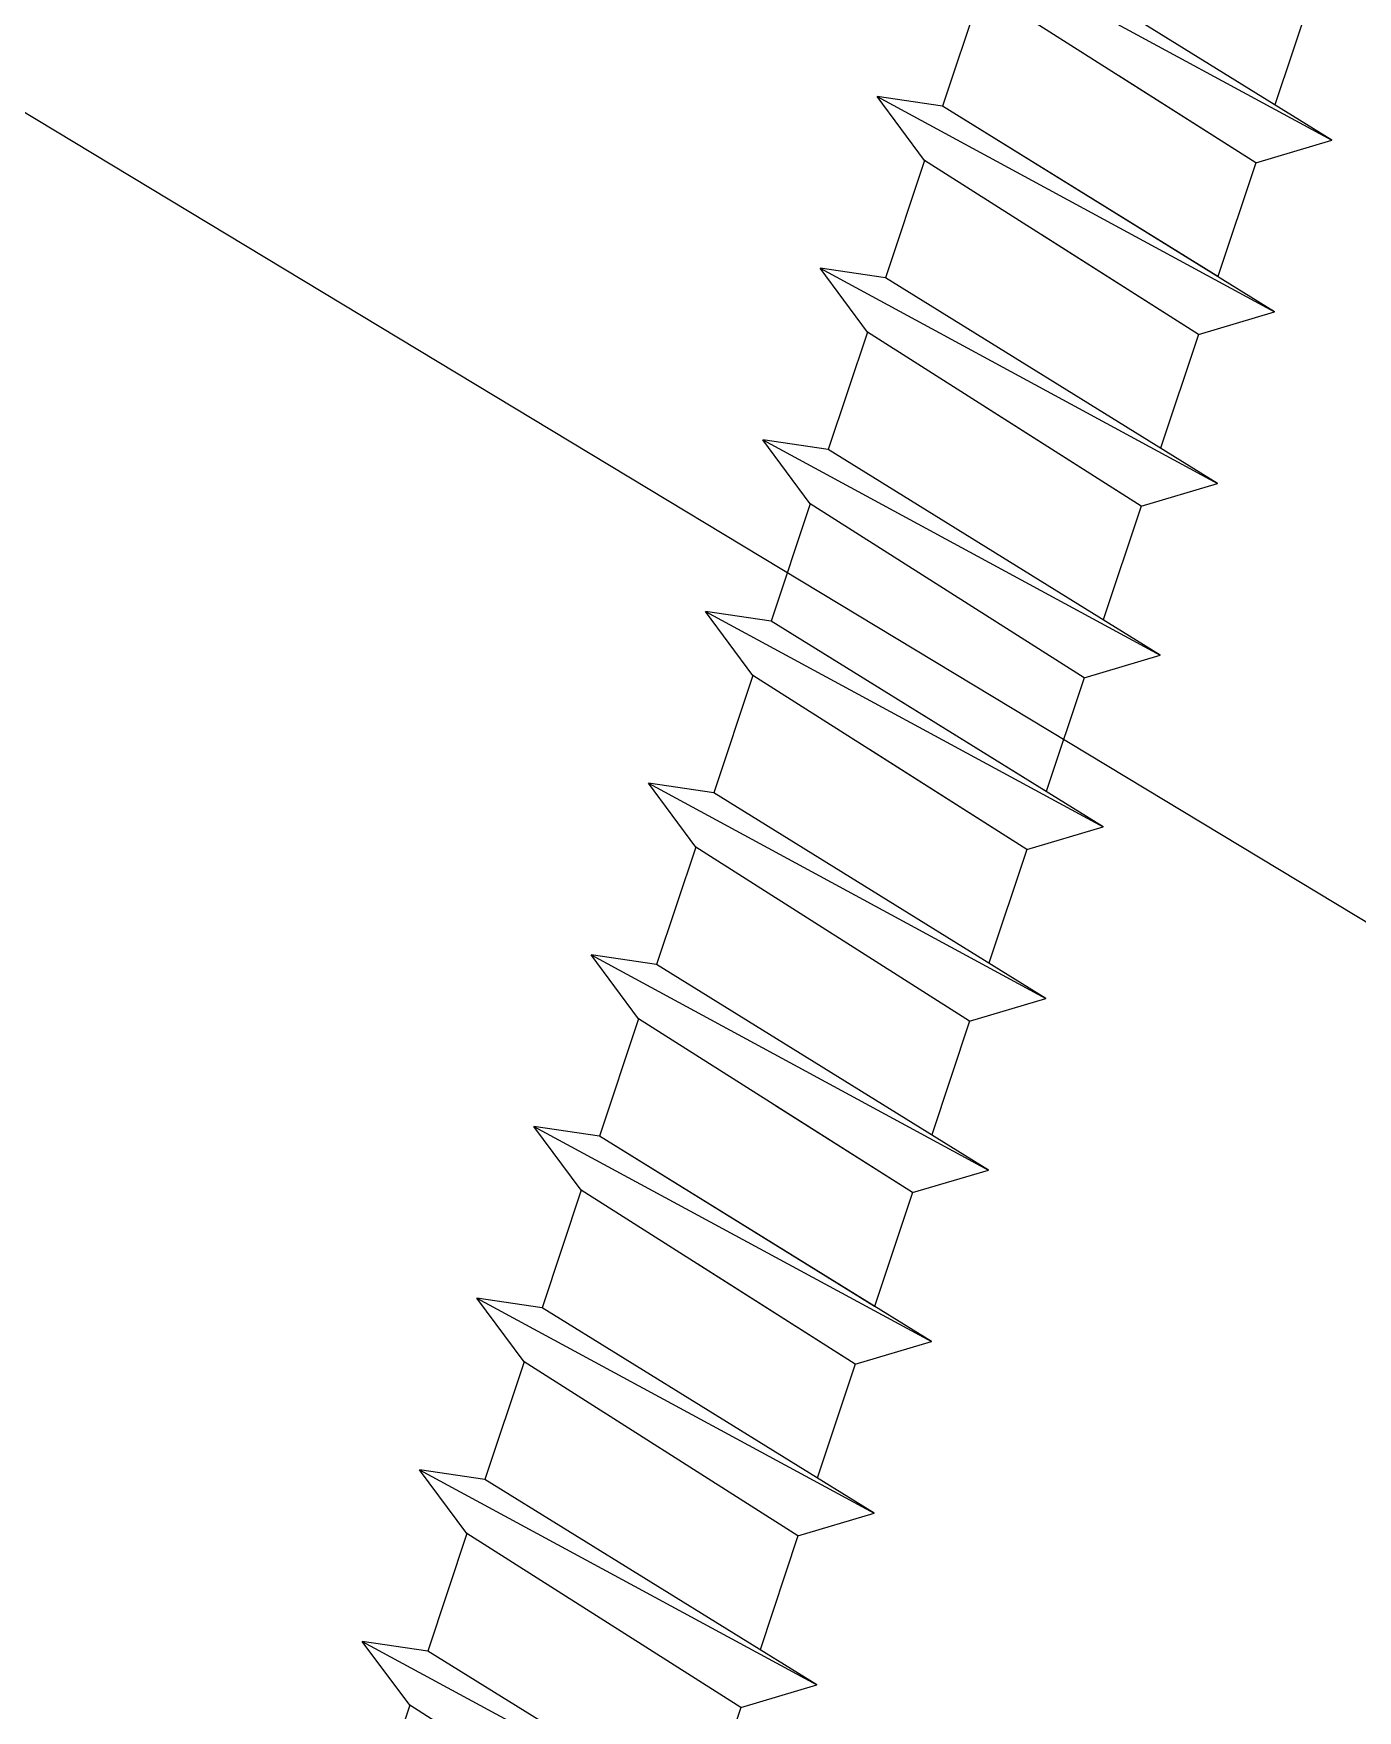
# Model space of a CAD drawing. Header units: inches. Extents: x -2661 to 42767, y -1222 to 9099.
# Drawn here: x 818.912 to 819.644, y 2531.127 to 2532.054 of the extents above; entities that cross this region are included whole.
import ezdxf

# ---------------------------------------------------------------- set-up
doc = ezdxf.new("R2010")
doc.units = ezdxf.units.IN
doc.header["$LTSCALE"] = 12
doc.header["$MEASUREMENT"] = 0
doc.layers.add('S-SIMPSON', color=2, linetype='CONTINUOUS')
doc.layers.add('S-WOOD', color=3, linetype='CONTINUOUS')

# ---------------------------------------------------------------- blocks, each defined once
blk = doc.blocks.new('SIP SCREW')
at = {"layer": 'S-SIMPSON', "color": 1}
for p, q in [((-0.087, -10.81124), (-0.087, -10.87751)), ((-0.087, -10.81124), (-0.087, -10.87751)), ((-0.087, -10.81124), (-0.087, -10.87751)), ((-0.087, -10.81124), (-0.087, -10.87751)), ((-0.087, -10.81124), (-0.087, -10.87751)), ((-0.087, -10.81124), (-0.087, -10.87751)), ((-0.087, -10.81124), (-0.087, -10.87751)), ((-0.087, -10.81124), (-0.087, -10.87751)), ((-0.087, -10.81124), (-0.087, -10.87751)), ((-0.087, -10.81124), (-0.087, -10.87751)), ((-0.123, -10.88604), (0.087, -10.83631)), ((-0.123, -10.88604), (0.087, -10.83631)), ((-0.123, -10.88604), (0.087, -10.83631)), ((-0.123, -10.88604), (0.087, -10.83631)), ((0.123, -10.84266), (-0.123, -10.88604)), ((0.123, -10.84266), (-0.123, -10.88604)), ((0.123, -10.84266), (-0.123, -10.88604)), ((0.123, -10.84266), (-0.123, -10.88604)), ((-0.087, -10.91124), (0.087, -10.86787)), ((-0.087, -10.91124), (0.087, -10.86787)), ((-0.087, -10.91124), (0.087, -10.86787)), ((-0.087, -10.91124), (0.087, -10.86787)), ((0.087, -10.86787), (0.087, -10.93631)), ((0.087, -10.86787), (0.087, -10.93631)), ((0.087, -10.86787), (0.087, -10.93631)), ((0.087, -10.86787), (0.087, -10.93631)), ((0.087, -10.86787), (0.087, -10.93631)), ((0.087, -10.86787), (0.087, -10.93631)), ((0.087, -10.86787), (0.087, -10.93631)), ((0.087, -10.86787), (0.087, -10.93631)), ((0.087, -10.86787), (0.087, -10.93631)), ((0.087, -10.86787), (0.087, -10.93631)), ((0.087, -10.86787), (0.087, -10.93631)), ((0.087, -10.86787), (0.087, -10.93631)), ((0.087, -10.86787), (0.087, -10.93631)), ((0.087, -10.86787), (0.087, -10.93631)), ((-0.087, -10.91124), (-0.123, -10.88604)), ((-0.087, -10.91124), (-0.123, -10.88604)), ((-0.087, -10.91124), (-0.123, -10.88604)), ((-0.087, -10.91124), (-0.123, -10.88604)), ((-0.087, -10.91124), (-0.123, -10.88604)), ((-0.087, -10.91124), (0, -10.88956)), ((-0.087, -10.91124), (-0.087, -10.97751)), ((-0.087, -10.91124), (-0.087, -10.97751)), ((-0.087, -10.91124), (-0.087, -10.97751)), ((-0.087, -10.91124), (-0.087, -10.97751)), ((-0.087, -10.91124), (-0.087, -10.97751)), ((-0.087, -10.91124), (-0.087, -10.97751)), ((-0.087, -10.91124), (-0.087, -10.97751)), ((-0.087, -10.91124), (-0.087, -10.97751)), ((-0.087, -10.91124), (-0.087, -10.97751)), ((-0.087, -10.91124), (-0.087, -10.97751)), ((-0.087, -10.91124), (-0.087, -10.97751)), ((-0.087, -10.91124), (-0.087, -10.97751)), ((-0.087, -10.91124), (-0.087, -10.97751)), ((-0.087, -10.91124), (-0.087, -10.97751)), ((-0.087, -10.91124), (-0.087, -10.97751)), ((-0.087, -10.91124), (-0.087, -10.97751)), ((-0.123, -10.98604), (0.087, -10.93631)), ((-0.123, -10.98604), (0.087, -10.93631)), ((-0.123, -10.98604), (0.087, -10.93631)), ((-0.123, -10.98604), (0.087, -10.93631)), ((-0.123, -10.98604), (0.087, -10.93631)), ((-0.123, -10.98604), (0.087, -10.93631)), ((-0.123, -10.98604), (0.087, -10.93631)), ((-0.123, -10.98604), (0.087, -10.93631)), ((-0.087, -10.97751), (0.087, -10.93631)), ((0.087, -10.93631), (0.123, -10.94266)), ((0.087, -10.93631), (0.123, -10.94266)), ((0.087, -10.93631), (0.123, -10.94266)), ((0.087, -10.93631), (0.123, -10.94266)), ((0.087, -10.93631), (0.123, -10.94266)), ((0.087, -10.93631), (0.123, -10.94266)), ((0.087, -10.93631), (0.123, -10.94266)), ((0.087, -10.93631), (0.123, -10.94266)), ((0.087, -10.93631), (0.123, -10.94266)), ((0.123, -10.94266), (-0.123, -10.98604)), ((0.123, -10.94266), (-0.123, -10.98604)), ((0.123, -10.94266), (-0.123, -10.98604)), ((0.123, -10.94266), (-0.123, -10.98604)), ((0.123, -10.94266), (-0.123, -10.98604)), ((0.123, -10.94266), (-0.123, -10.98604)), ((0.123, -10.94266), (-0.123, -10.98604)), ((0.123, -10.94266), (-0.123, -10.98604)), ((0.123, -10.94266), (-0.123, -10.98604)), ((0.087, -10.96787), (0.123, -10.94266)), ((0.087, -10.96787), (0.123, -10.94266)), ((0.087, -10.96787), (0.123, -10.94266)), ((0.087, -10.96787), (0.123, -10.94266)), ((0.087, -10.96787), (0.123, -10.94266)), ((0.087, -10.96787), (0.123, -10.94266)), ((0.087, -10.96787), (0.123, -10.94266)), ((0.087, -10.96787), (0.123, -10.94266)), ((0.087, -10.96787), (0.123, -10.94266)), ((-0.087, -11.01124), (0.087, -10.96787)), ((-0.087, -11.01124), (0.087, -10.96787)), ((-0.087, -11.01124), (0.087, -10.96787)), ((-0.087, -11.01124), (0.087, -10.96787)), ((-0.087, -11.01124), (0.087, -10.96787)), ((-0.087, -11.01124), (0.087, -10.96787)), ((-0.087, -11.01124), (0.087, -10.96787)), ((-0.087, -11.01124), (0.087, -10.96787)), ((-0.087, -11.01124), (0.087, -10.96787)), ((0.087, -10.96787), (0.087, -11.03631)), ((0.087, -10.96787), (0.087, -11.03631)), ((0.087, -10.96787), (0.087, -11.03631)), ((0.087, -10.96787), (0.087, -11.03631)), ((0.087, -10.96787), (0.087, -11.03631)), ((0.087, -10.96787), (0.087, -11.03631)), ((0.087, -10.96787), (0.087, -11.03631)), ((0.087, -10.96787), (0.087, -11.03631)), ((0.087, -10.96787), (0.087, -11.03631)), ((0.087, -10.96787), (0.087, -11.03631)), ((0.087, -10.96787), (0.087, -11.03631)), ((0.087, -10.96787), (0.087, -11.03631)), ((0.087, -10.96787), (0.087, -11.03631)), ((0.087, -10.96787), (0.087, -11.03631)), ((0.087, -10.96787), (0.087, -11.03631)), ((0.087, -10.96787), (0.087, -11.03631)), ((0.087, -10.96787), (0.087, -11.03631)), ((0.087, -10.96787), (0.087, -11.03631)), ((0.087, -10.96787), (0.087, -11.03631)), ((0.087, -10.96787), (0.087, -11.03631)), ((0.087, -10.96787), (0.087, -11.03631)), ((-0.087, -11.01124), (-0.123, -10.98604)), ((-0.087, -11.01124), (-0.123, -10.98604)), ((-0.087, -11.01124), (-0.123, -10.98604)), ((-0.087, -11.01124), (-0.123, -10.98604)), ((-0.087, -11.01124), (-0.123, -10.98604)), ((-0.087, -11.01124), (-0.123, -10.98604)), ((-0.087, -11.01124), (-0.123, -10.98604)), ((-0.087, -11.01124), (-0.123, -10.98604)), ((-0.087, -11.01124), (-0.123, -10.98604)), ((-0.087, -11.01124), (-0.123, -10.98604)), ((-0.087, -11.01124), (-0.123, -10.98604)), ((-0.087, -11.01124), (-0.123, -10.98604)), ((-0.087, -11.01124), (-0.123, -10.98604)), ((-0.087, -11.01124), (0.01301, -10.98631)), ((-0.087, -11.01124), (0.01301, -10.98631)), ((-0.087, -11.01124), (0.01301, -10.98631)), ((-0.087, -11.01124), (0, -10.98956)), ((-0.087, -11.01124), (-0.087, -11.07751)), ((-0.087, -11.01124), (-0.087, -11.07751)), ((-0.087, -11.01124), (-0.087, -11.07751)), ((-0.087, -11.01124), (-0.087, -11.07751)), ((-0.087, -11.01124), (-0.087, -11.07751)), ((-0.087, -11.01124), (-0.087, -11.07751)), ((-0.087, -11.01124), (-0.087, -11.07751)), ((-0.087, -11.01124), (-0.087, -11.07751)), ((-0.087, -11.01124), (-0.087, -11.07751)), ((-0.087, -11.01124), (-0.087, -11.07751)), ((-0.087, -11.01124), (-0.087, -11.07751)), ((-0.087, -11.01124), (-0.087, -11.07751)), ((-0.087, -11.01124), (-0.087, -11.07751)), ((-0.087, -11.01124), (-0.087, -11.07751)), ((-0.087, -11.01124), (-0.087, -11.07751)), ((-0.087, -11.01124), (-0.087, -11.07751)), ((-0.087, -11.01124), (-0.087, -11.07751)), ((-0.087, -11.01124), (-0.087, -11.07751)), ((-0.087, -11.01124), (-0.087, -11.07751)), ((-0.087, -11.01124), (-0.087, -11.07751)), ((-0.087, -11.01124), (-0.087, -11.07751)), ((-0.123, -11.08604), (0.087, -11.03631)), ((-0.123, -11.08604), (0.087, -11.03631)), ((-0.123, -11.08604), (0.087, -11.03631)), ((-0.123, -11.08604), (0.087, -11.03631)), ((-0.123, -11.08604), (0.087, -11.03631)), ((-0.123, -11.08604), (0.087, -11.03631)), ((-0.123, -11.08604), (0.087, -11.03631)), ((-0.123, -11.08604), (0.087, -11.03631)), ((-0.123, -11.08604), (0.087, -11.03631)), ((-0.123, -11.08604), (0.087, -11.03631)), ((-0.123, -11.08604), (0.087, -11.03631)), ((-0.123, -11.08604), (0.087, -11.03631)), ((0.087, -11.03631), (0.123, -11.04266)), ((0.087, -11.03631), (0.123, -11.04266)), ((0.087, -11.03631), (0.123, -11.04266)), ((0.087, -11.03631), (0.123, -11.04266)), ((0.087, -11.03631), (0.123, -11.04266)), ((0.087, -11.03631), (0.123, -11.04266)), ((0.087, -11.03631), (0.123, -11.04266)), ((0.087, -11.03631), (0.123, -11.04266)), ((0.087, -11.03631), (0.123, -11.04266)), ((0.087, -11.03631), (0.123, -11.04266)), ((0.087, -11.03631), (0.123, -11.04266)), ((0.087, -11.03631), (0.123, -11.04266)), ((0.123, -11.04266), (-0.123, -11.08604)), ((0.123, -11.04266), (-0.123, -11.08604)), ((0.123, -11.04266), (-0.123, -11.08604)), ((0.123, -11.04266), (-0.123, -11.08604)), ((0.123, -11.04266), (-0.123, -11.08604)), ((0.123, -11.04266), (-0.123, -11.08604)), ((0.123, -11.04266), (-0.123, -11.08604)), ((0.123, -11.04266), (-0.123, -11.08604)), ((0.123, -11.04266), (-0.123, -11.08604)), ((0.123, -11.04266), (-0.123, -11.08604)), ((0.123, -11.04266), (-0.123, -11.08604)), ((0.123, -11.04266), (-0.123, -11.08604)), ((0.087, -11.06787), (0.123, -11.04266)), ((0.087, -11.06787), (0.123, -11.04266)), ((0.087, -11.06787), (0.123, -11.04266)), ((0.087, -11.06787), (0.123, -11.04266)), ((0.087, -11.06787), (0.123, -11.04266)), ((0.087, -11.06787), (0.123, -11.04266)), ((0.087, -11.06787), (0.123, -11.04266)), ((0.087, -11.06787), (0.123, -11.04266)), ((0.087, -11.06787), (0.123, -11.04266)), ((0.087, -11.06787), (0.123, -11.04266)), ((0.087, -11.06787), (0.123, -11.04266)), ((0.087, -11.06787), (0.123, -11.04266)), ((-0.087, -11.11124), (0.087, -11.06787)), ((-0.087, -11.11124), (0.087, -11.06787)), ((-0.087, -11.11124), (0.087, -11.06787)), ((-0.087, -11.11124), (0.087, -11.06787)), ((-0.087, -11.11124), (0.087, -11.06787)), ((-0.087, -11.11124), (0.087, -11.06787)), ((-0.087, -11.11124), (0.087, -11.06787)), ((-0.087, -11.11124), (0.087, -11.06787)), ((-0.087, -11.11124), (0.087, -11.06787)), ((-0.087, -11.11124), (0.087, -11.06787)), ((-0.087, -11.11124), (0.087, -11.06787)), ((-0.087, -11.11124), (0.087, -11.06787)), ((0.087, -11.06787), (0.087, -11.13631)), ((0.087, -11.06787), (0.087, -11.13631)), ((0.087, -11.06787), (0.087, -11.13631)), ((0.087, -11.06787), (0.087, -11.13631)), ((0.087, -11.06787), (0.087, -11.13631)), ((0.087, -11.06787), (0.087, -11.13631)), ((0.087, -11.06787), (0.087, -11.13631)), ((0.087, -11.06787), (0.087, -11.13631)), ((0.087, -11.06787), (0.087, -11.13631)), ((0.087, -11.06787), (0.087, -11.13631)), ((0.087, -11.06787), (0.087, -11.13631)), ((0.087, -11.06787), (0.087, -11.13631)), ((0.087, -11.06787), (0.087, -11.13631)), ((0.087, -11.06787), (0.087, -11.13631)), ((0.087, -11.06787), (0.087, -11.13631)), ((0.087, -11.06787), (0.087, -11.13631)), ((0.087, -11.06787), (0.087, -11.13631)), ((0.087, -11.06787), (0.087, -11.13631)), ((0.087, -11.06787), (0.087, -11.13631)), ((0.087, -11.06787), (0.087, -11.13631)), ((0.087, -11.06787), (0.087, -11.13631)), ((0.087, -11.06787), (0.087, -11.13631)), ((0.087, -11.06787), (0.087, -11.13631)), ((0.087, -11.06787), (0.087, -11.13631)), ((0.087, -11.06787), (0.087, -11.13631)), ((-0.087, -11.11124), (-0.123, -11.08604)), ((-0.087, -11.11124), (-0.123, -11.08604)), ((-0.087, -11.11124), (-0.123, -11.08604)), ((-0.087, -11.11124), (-0.123, -11.08604)), ((-0.087, -11.11124), (-0.123, -11.08604)), ((-0.087, -11.11124), (-0.123, -11.08604)), ((-0.087, -11.11124), (-0.123, -11.08604)), ((-0.087, -11.11124), (-0.123, -11.08604)), ((-0.087, -11.11124), (-0.123, -11.08604)), ((-0.087, -11.11124), (-0.123, -11.08604)), ((-0.087, -11.11124), (-0.123, -11.08604)), ((-0.087, -11.11124), (-0.123, -11.08604)), ((-0.087, -11.11124), (-0.123, -11.08604)), ((-0.087, -11.11124), (-0.123, -11.08604)), ((-0.087, -11.11124), (-0.123, -11.08604)), ((-0.087, -11.11124), (0.01301, -11.08631)), ((-0.087, -11.11124), (0.01301, -11.08631)), ((-0.087, -11.11124), (0.01301, -11.08631)), ((-0.087, -11.11124), (-0.087, -11.17751)), ((-0.087, -11.11124), (-0.087, -11.17751)), ((-0.087, -11.11124), (-0.087, -11.17751)), ((-0.087, -11.11124), (-0.087, -11.17751)), ((-0.087, -11.11124), (-0.087, -11.17751)), ((-0.087, -11.11124), (-0.087, -11.17751)), ((-0.087, -11.11124), (-0.087, -11.17751)), ((-0.087, -11.11124), (-0.087, -11.17751)), ((-0.087, -11.11124), (-0.087, -11.17751)), ((-0.087, -11.11124), (-0.087, -11.17751)), ((-0.087, -11.11124), (-0.087, -11.17751)), ((-0.087, -11.11124), (-0.087, -11.17751)), ((-0.087, -11.11124), (-0.087, -11.17751)), ((-0.087, -11.11124), (-0.087, -11.17751)), ((-0.087, -11.11124), (-0.087, -11.17751)), ((-0.087, -11.11124), (-0.087, -11.17751)), ((-0.087, -11.11124), (-0.087, -11.17751)), ((-0.087, -11.11124), (-0.087, -11.17751)), ((-0.087, -11.11124), (-0.087, -11.17751)), ((-0.087, -11.11124), (-0.087, -11.17751)), ((-0.087, -11.11124), (-0.087, -11.17751)), ((-0.087, -11.11124), (-0.087, -11.17751)), ((-0.087, -11.11124), (-0.087, -11.17751)), ((-0.087, -11.11124), (-0.087, -11.17751)), ((-0.087, -11.11124), (-0.087, -11.17751)), ((-0.123, -11.18604), (0.087, -11.13631)), ((-0.123, -11.18604), (0.087, -11.13631)), ((-0.123, -11.18604), (0.087, -11.13631)), ((-0.123, -11.18604), (0.087, -11.13631)), ((-0.123, -11.18604), (0.087, -11.13631)), ((-0.123, -11.18604), (0.087, -11.13631)), ((-0.123, -11.18604), (0.087, -11.13631)), ((-0.123, -11.18604), (0.087, -11.13631)), ((-0.123, -11.18604), (0.087, -11.13631)), ((-0.123, -11.18604), (0.087, -11.13631)), ((-0.123, -11.18604), (0.087, -11.13631)), ((-0.123, -11.18604), (0.087, -11.13631)), ((-0.123, -11.18604), (0.087, -11.13631)), ((-0.123, -11.18604), (0.087, -11.13631)), ((-0.123, -11.18604), (0.087, -11.13631)), ((-0.123, -11.18604), (0.087, -11.13631)), ((-0.123, -11.18604), (0.087, -11.13631)), ((-0.123, -11.18604), (0.087, -11.13631)), ((-0.123, -11.18604), (0.087, -11.13631)), ((0.087, -11.13631), (0.123, -11.14266)), ((0.087, -11.13631), (0.123, -11.14266)), ((0.087, -11.13631), (0.123, -11.14266)), ((0.087, -11.13631), (0.123, -11.14266)), ((0.087, -11.13631), (0.123, -11.14266)), ((0.087, -11.13631), (0.123, -11.14266)), ((0.087, -11.13631), (0.123, -11.14266)), ((0.087, -11.13631), (0.123, -11.14266)), ((0.087, -11.13631), (0.123, -11.14266)), ((0.087, -11.13631), (0.123, -11.14266)), ((0.087, -11.13631), (0.123, -11.14266)), ((0.087, -11.13631), (0.123, -11.14266)), ((0.087, -11.13631), (0.123, -11.14266)), ((0.087, -11.13631), (0.123, -11.14266)), ((0.087, -11.13631), (0.123, -11.14266)), ((0.087, -11.13631), (0.123, -11.14266)), ((0.087, -11.13631), (0.123, -11.14266)), ((0.087, -11.13631), (0.123, -11.14266)), ((0.087, -11.13631), (0.123, -11.14266)), ((0.123, -11.14266), (-0.123, -11.18604)), ((0.123, -11.14266), (-0.123, -11.18604)), ((0.123, -11.14266), (-0.123, -11.18604)), ((0.123, -11.14266), (-0.123, -11.18604)), ((0.123, -11.14266), (-0.123, -11.18604)), ((0.123, -11.14266), (-0.123, -11.18604)), ((0.123, -11.14266), (-0.123, -11.18604)), ((0.123, -11.14266), (-0.123, -11.18604)), ((0.123, -11.14266), (-0.123, -11.18604)), ((0.123, -11.14266), (-0.123, -11.18604)), ((0.123, -11.14266), (-0.123, -11.18604)), ((0.123, -11.14266), (-0.123, -11.18604)), ((0.123, -11.14266), (-0.123, -11.18604)), ((0.123, -11.14266), (-0.123, -11.18604)), ((0.123, -11.14266), (-0.123, -11.18604)), ((0.123, -11.14266), (-0.123, -11.18604)), ((0.123, -11.14266), (-0.123, -11.18604)), ((0.123, -11.14266), (-0.123, -11.18604)), ((0.123, -11.14266), (-0.123, -11.18604)), ((0.087, -11.16787), (0.123, -11.14266)), ((0.087, -11.16787), (0.123, -11.14266)), ((0.087, -11.16787), (0.123, -11.14266)), ((0.087, -11.16787), (0.123, -11.14266)), ((0.087, -11.16787), (0.123, -11.14266)), ((0.087, -11.16787), (0.123, -11.14266)), ((0.087, -11.16787), (0.123, -11.14266)), ((0.087, -11.16787), (0.123, -11.14266)), ((0.087, -11.16787), (0.123, -11.14266)), ((0.087, -11.16787), (0.123, -11.14266)), ((0.087, -11.16787), (0.123, -11.14266)), ((0.087, -11.16787), (0.123, -11.14266)), ((0.087, -11.16787), (0.123, -11.14266)), ((0.087, -11.16787), (0.123, -11.14266)), ((0.087, -11.16787), (0.123, -11.14266)), ((0.087, -11.16787), (0.123, -11.14266)), ((0.087, -11.16787), (0.123, -11.14266)), ((0.087, -11.16787), (0.123, -11.14266)), ((0.087, -11.16787), (0.123, -11.14266)), ((-0.087, -11.21124), (0.087, -11.16787)), ((-0.087, -11.21124), (0.087, -11.16787)), ((-0.087, -11.21124), (0.087, -11.16787)), ((-0.087, -11.21124), (0.087, -11.16787)), ((-0.087, -11.21124), (0.087, -11.16787)), ((-0.087, -11.21124), (0.087, -11.16787)), ((-0.087, -11.21124), (0.087, -11.16787)), ((-0.087, -11.21124), (0.087, -11.16787)), ((-0.087, -11.21124), (0.087, -11.16787)), ((-0.087, -11.21124), (0.087, -11.16787)), ((-0.087, -11.21124), (0.087, -11.16787)), ((-0.087, -11.21124), (0.087, -11.16787)), ((-0.087, -11.21124), (0.087, -11.16787)), ((-0.087, -11.21124), (0.087, -11.16787)), ((-0.087, -11.21124), (0.087, -11.16787)), ((-0.087, -11.21124), (0.087, -11.16787)), ((-0.087, -11.21124), (0.087, -11.16787)), ((-0.087, -11.21124), (0.087, -11.16787)), ((-0.087, -11.21124), (0.087, -11.16787)), ((0.087, -11.16787), (0.087, -11.23631)), ((0.087, -11.16787), (0.087, -11.23631)), ((0.087, -11.16787), (0.087, -11.23631)), ((0.087, -11.16787), (0.087, -11.23631)), ((0.087, -11.16787), (0.087, -11.23631)), ((0.087, -11.16787), (0.087, -11.23631)), ((0.087, -11.16787), (0.087, -11.23631)), ((0.087, -11.16787), (0.087, -11.23631)), ((0.087, -11.16787), (0.087, -11.23631)), ((0.087, -11.16787), (0.087, -11.23631)), ((0.087, -11.16787), (0.087, -11.23631)), ((0.087, -11.16787), (0.087, -11.23631)), ((-0.087, -11.21124), (-0.123, -11.18604)), ((-0.087, -11.21124), (-0.123, -11.18604)), ((-0.087, -11.21124), (-0.123, -11.18604)), ((-0.087, -11.21124), (-0.123, -11.18604)), ((-0.087, -11.21124), (-0.123, -11.18604)), ((-0.087, -11.21124), (-0.123, -11.18604)), ((-0.087, -11.21124), (-0.123, -11.18604)), ((-0.087, -11.21124), (-0.123, -11.18604)), ((-0.087, -11.21124), (-0.123, -11.18604)), ((-0.087, -11.21124), (-0.123, -11.18604)), ((-0.087, -11.21124), (-0.123, -11.18604)), ((-0.087, -11.21124), (-0.123, -11.18604)), ((-0.087, -11.21124), (-0.123, -11.18604)), ((-0.087, -11.21124), (-0.123, -11.18604)), ((-0.087, -11.21124), (-0.123, -11.18604)), ((-0.087, -11.21124), (-0.123, -11.18604)), ((-0.087, -11.21124), (-0.123, -11.18604)), ((-0.087, -11.21124), (-0.123, -11.18604)), ((-0.087, -11.21124), (-0.123, -11.18604)), ((-0.087, -11.21124), (-0.123, -11.18604)), ((-0.087, -11.21124), (-0.123, -11.18604)), ((-0.087, -11.21124), (-0.123, -11.18604)), ((-0.087, -11.21124), (-0.123, -11.18604)), ((-0.087, -11.21124), (0, -11.18956)), ((-0.087, -11.21124), (0, -11.18956)), ((-0.087, -11.21124), (0, -11.18956)), ((-0.087, -11.21124), (0, -11.18956)), ((-0.087, -11.21124), (-0.087, -11.27751)), ((-0.087, -11.21124), (-0.087, -11.27751)), ((-0.087, -11.21124), (-0.087, -11.27751)), ((-0.087, -11.21124), (-0.087, -11.27751)), ((-0.087, -11.21124), (-0.087, -11.27751)), ((-0.087, -11.21124), (-0.087, -11.27751)), ((-0.087, -11.21124), (-0.087, -11.27751)), ((-0.087, -11.21124), (-0.087, -11.27751)), ((-0.087, -11.21124), (-0.087, -11.27751)), ((-0.087, -11.21124), (-0.087, -11.27751)), ((-0.087, -11.21124), (-0.087, -11.27751)), ((-0.087, -11.21124), (-0.087, -11.27751)), ((-0.087, -11.21124), (-0.087, -11.27751)), ((-0.087, -11.21124), (-0.087, -11.27751)), ((-0.123, -11.28604), (0.087, -11.23631)), ((-0.123, -11.28604), (0.087, -11.23631)), ((-0.123, -11.28604), (0.087, -11.23631)), ((-0.123, -11.28604), (0.087, -11.23631)), ((-0.123, -11.28604), (0.087, -11.23631)), ((-0.123, -11.28604), (0.087, -11.23631)), ((-0.123, -11.28604), (0.087, -11.23631)), ((-0.123, -11.28604), (0.087, -11.23631)), ((0.123, -11.24266), (-0.123, -11.28604)), ((0.123, -11.24266), (-0.123, -11.28604)), ((0.123, -11.24266), (-0.123, -11.28604)), ((0.123, -11.24266), (-0.123, -11.28604)), ((0.123, -11.24266), (-0.123, -11.28604)), ((0.123, -11.24266), (-0.123, -11.28604)), ((0.123, -11.24266), (-0.123, -11.28604)), ((0.123, -11.24266), (-0.123, -11.28604)), ((0.123, -11.24266), (-0.123, -11.28604)), ((-0.087, -11.27751), (0.087, -11.23631)), ((0.087, -11.23631), (0.123, -11.24266)), ((0.087, -11.23631), (0.123, -11.24266)), ((0.087, -11.23631), (0.123, -11.24266)), ((0.087, -11.23631), (0.123, -11.24266)), ((0.087, -11.23631), (0.123, -11.24266)), ((0.087, -11.23631), (0.123, -11.24266)), ((0.087, -11.23631), (0.123, -11.24266)), ((0.087, -11.23631), (0.123, -11.24266)), ((0.087, -11.23631), (0.123, -11.24266)), ((0.087, -11.26787), (0.123, -11.24266)), ((0.087, -11.26787), (0.123, -11.24266)), ((0.087, -11.26787), (0.123, -11.24266)), ((0.087, -11.26787), (0.123, -11.24266)), ((0.087, -11.26787), (0.123, -11.24266)), ((0.087, -11.26787), (0.123, -11.24266)), ((0.087, -11.26787), (0.123, -11.24266)), ((0.087, -11.26787), (0.123, -11.24266)), ((0.087, -11.26787), (0.123, -11.24266)), ((-0.087, -11.31124), (0.087, -11.26787)), ((-0.087, -11.31124), (0.087, -11.26787)), ((-0.087, -11.31124), (0.087, -11.26787)), ((-0.087, -11.31124), (0.087, -11.26787)), ((-0.087, -11.31124), (0.087, -11.26787)), ((-0.087, -11.31124), (0.087, -11.26787)), ((-0.087, -11.31124), (0.087, -11.26787)), ((-0.087, -11.31124), (0.087, -11.26787)), ((-0.087, -11.31124), (0.087, -11.26787)), ((0.087, -11.26787), (0.087, -11.33631)), ((0.087, -11.26787), (0.087, -11.33631)), ((0.087, -11.26787), (0.087, -11.33631)), ((0.087, -11.26787), (0.087, -11.33631)), ((0.087, -11.26787), (0.087, -11.33631)), ((0.087, -11.26787), (0.087, -11.33631)), ((0.087, -11.26787), (0.087, -11.33631)), ((0.087, -11.26787), (0.087, -11.33631)), ((0.087, -11.26787), (0.087, -11.33631)), ((0.087, -11.26787), (0.087, -11.33631)), ((0.087, -11.26787), (0.087, -11.33631)), ((0.087, -11.26787), (0.087, -11.33631)), ((0.087, -11.26787), (0.087, -11.33631)), ((0.087, -11.26787), (0.087, -11.33631)), ((0.087, -11.26787), (0.087, -11.33631)), ((0.087, -11.26787), (0.087, -11.33631)), ((0.087, -11.26787), (0.087, -11.33631)), ((-0.087, -11.31124), (-0.123, -11.28604)), ((-0.087, -11.31124), (-0.123, -11.28604)), ((-0.087, -11.31124), (-0.123, -11.28604)), ((-0.087, -11.31124), (-0.123, -11.28604)), ((-0.087, -11.31124), (-0.123, -11.28604)), ((-0.087, -11.31124), (-0.123, -11.28604)), ((-0.087, -11.31124), (-0.123, -11.28604)), ((-0.087, -11.31124), (-0.123, -11.28604)), ((-0.087, -11.31124), (-0.123, -11.28604)), ((-0.087, -11.31124), (-0.123, -11.28604)), ((-0.087, -11.31124), (-0.123, -11.28604)), ((-0.087, -11.31124), (-0.123, -11.28604)), ((-0.087, -11.31124), (-0.123, -11.28604)), ((-0.087, -11.31124), (0.01301, -11.28631)), ((-0.087, -11.31124), (0.01301, -11.28631)), ((-0.087, -11.31124), (0.01301, -11.28631)), ((-0.087, -11.31124), (0, -11.28956)), ((-0.087, -11.31124), (-0.087, -11.37751)), ((-0.087, -11.31124), (-0.087, -11.37751)), ((-0.087, -11.31124), (-0.087, -11.37751)), ((-0.087, -11.31124), (-0.087, -11.37751)), ((-0.087, -11.31124), (-0.087, -11.37751)), ((-0.087, -11.31124), (-0.087, -11.37751)), ((-0.087, -11.31124), (-0.087, -11.37751)), ((-0.087, -11.31124), (-0.087, -11.37751)), ((-0.087, -11.31124), (-0.087, -11.37751)), ((-0.087, -11.31124), (-0.087, -11.37751)), ((-0.087, -11.31124), (-0.087, -11.37751)), ((-0.087, -11.31124), (-0.087, -11.37751)), ((-0.087, -11.31124), (-0.087, -11.37751)), ((-0.087, -11.31124), (-0.087, -11.37751)), ((-0.087, -11.31124), (-0.087, -11.37751)), ((-0.087, -11.31124), (-0.087, -11.37751)), ((-0.123, -11.38604), (0.087, -11.33631)), ((-0.123, -11.38604), (0.087, -11.33631)), ((-0.123, -11.38604), (0.087, -11.33631)), ((-0.123, -11.38604), (0.087, -11.33631)), ((-0.123, -11.38604), (0.087, -11.33631)), ((-0.123, -11.38604), (0.087, -11.33631)), ((-0.123, -11.38604), (0.087, -11.33631)), ((-0.123, -11.38604), (0.087, -11.33631)), ((-0.123, -11.38604), (0.087, -11.33631)), ((-0.123, -11.38604), (0.087, -11.33631)), ((-0.123, -11.38604), (0.087, -11.33631)), ((-0.123, -11.38604), (0.087, -11.33631)), ((0.123, -11.34266), (-0.123, -11.38604)), ((0.123, -11.34266), (-0.123, -11.38604)), ((0.123, -11.34266), (-0.123, -11.38604)), ((0.123, -11.34266), (-0.123, -11.38604)), ((0.123, -11.34266), (-0.123, -11.38604)), ((0.123, -11.34266), (-0.123, -11.38604)), ((0.123, -11.34266), (-0.123, -11.38604)), ((0.123, -11.34266), (-0.123, -11.38604)), ((0.123, -11.34266), (-0.123, -11.38604)), ((0.123, -11.34266), (-0.123, -11.38604)), ((0.123, -11.34266), (-0.123, -11.38604)), ((0.123, -11.34266), (-0.123, -11.38604)), ((0.087, -11.33631), (0.123, -11.34266)), ((0.087, -11.33631), (0.123, -11.34266)), ((0.087, -11.33631), (0.123, -11.34266)), ((0.087, -11.33631), (0.123, -11.34266)), ((0.087, -11.33631), (0.123, -11.34266)), ((0.087, -11.33631), (0.123, -11.34266)), ((0.087, -11.33631), (0.123, -11.34266)), ((0.087, -11.33631), (0.123, -11.34266)), ((0.087, -11.33631), (0.123, -11.34266)), ((0.087, -11.33631), (0.123, -11.34266)), ((0.087, -11.33631), (0.123, -11.34266)), ((0.087, -11.33631), (0.123, -11.34266)), ((0.087, -11.36787), (0.123, -11.34266)), ((0.087, -11.36787), (0.123, -11.34266)), ((0.087, -11.36787), (0.123, -11.34266)), ((0.087, -11.36787), (0.123, -11.34266)), ((0.087, -11.36787), (0.123, -11.34266)), ((0.087, -11.36787), (0.123, -11.34266)), ((0.087, -11.36787), (0.123, -11.34266)), ((0.087, -11.36787), (0.123, -11.34266)), ((0.087, -11.36787), (0.123, -11.34266)), ((0.087, -11.36787), (0.123, -11.34266)), ((0.087, -11.36787), (0.123, -11.34266)), ((0.087, -11.36787), (0.123, -11.34266)), ((-0.087, -11.41124), (0.087, -11.36787)), ((-0.087, -11.41124), (0.087, -11.36787)), ((-0.087, -11.41124), (0.087, -11.36787)), ((-0.087, -11.41124), (0.087, -11.36787)), ((-0.087, -11.41124), (0.087, -11.36787)), ((-0.087, -11.41124), (0.087, -11.36787)), ((-0.087, -11.41124), (0.087, -11.36787)), ((-0.087, -11.41124), (0.087, -11.36787)), ((-0.087, -11.41124), (0.087, -11.36787)), ((-0.087, -11.41124), (0.087, -11.36787)), ((-0.087, -11.41124), (0.087, -11.36787)), ((-0.087, -11.41124), (0.087, -11.36787)), ((0.087, -11.36787), (0.087, -11.43631)), ((0.087, -11.36787), (0.087, -11.43631)), ((0.087, -11.36787), (0.087, -11.43631)), ((0.087, -11.36787), (0.087, -11.43631)), ((0.087, -11.36787), (0.087, -11.43631)), ((0.087, -11.36787), (0.087, -11.43631)), ((0.087, -11.36787), (0.087, -11.43631)), ((0.087, -11.36787), (0.087, -11.43631)), ((0.087, -11.36787), (0.087, -11.43631)), ((0.087, -11.36787), (0.087, -11.43631)), ((0.087, -11.36787), (0.087, -11.43631)), ((0.087, -11.36787), (0.087, -11.43631)), ((0.087, -11.36787), (0.087, -11.43631)), ((0.087, -11.36787), (0.087, -11.43631)), ((0.087, -11.36787), (0.087, -11.43631)), ((0.087, -11.36787), (0.087, -11.43631)), ((0.087, -11.36787), (0.087, -11.43631)), ((-0.087, -11.41124), (-0.123, -11.38604)), ((-0.087, -11.41124), (-0.123, -11.38604)), ((-0.087, -11.41124), (-0.123, -11.38604)), ((-0.087, -11.41124), (-0.123, -11.38604)), ((-0.087, -11.41124), (-0.123, -11.38604)), ((-0.087, -11.41124), (-0.123, -11.38604)), ((-0.087, -11.41124), (-0.123, -11.38604)), ((-0.087, -11.41124), (-0.123, -11.38604)), ((-0.087, -11.41124), (-0.123, -11.38604)), ((-0.087, -11.41124), (-0.123, -11.38604)), ((-0.087, -11.41124), (-0.123, -11.38604)), ((-0.087, -11.41124), (-0.123, -11.38604)), ((-0.087, -11.41124), (-0.087, -11.47751)), ((-0.087, -11.41124), (-0.087, -11.47751)), ((-0.087, -11.41124), (-0.087, -11.47751)), ((-0.087, -11.41124), (-0.087, -11.47751)), ((-0.087, -11.41124), (-0.087, -11.47751)), ((-0.087, -11.41124), (-0.087, -11.47751)), ((-0.087, -11.41124), (-0.087, -11.47751)), ((-0.087, -11.41124), (-0.087, -11.47751)), ((-0.087, -11.41124), (-0.087, -11.47751)), ((-0.087, -11.41124), (-0.087, -11.47751)), ((-0.087, -11.41124), (-0.087, -11.47751)), ((-0.087, -11.41124), (-0.087, -11.47751)), ((-0.087, -11.41124), (-0.087, -11.47751)), ((-0.087, -11.41124), (-0.087, -11.47751)), ((-0.087, -11.41124), (-0.087, -11.47751)), ((-0.087, -11.41124), (-0.087, -11.47751)), ((-0.087, -11.41124), (-0.087, -11.47751)), ((-0.123, -11.48604), (0.087, -11.43631)), ((-0.123, -11.48604), (0.087, -11.43631)), ((-0.123, -11.48604), (0.087, -11.43631)), ((-0.123, -11.48604), (0.087, -11.43631)), ((-0.123, -11.48604), (0.087, -11.43631)), ((-0.123, -11.48604), (0.087, -11.43631)), ((-0.123, -11.48604), (0.087, -11.43631)), ((-0.123, -11.48604), (0.087, -11.43631)), ((-0.123, -11.48604), (0.087, -11.43631)), ((-0.123, -11.48604), (0.087, -11.43631)), ((-0.123, -11.48604), (0.087, -11.43631)), ((-0.123, -11.48604), (0.087, -11.43631)), ((-0.123, -11.48604), (0.087, -11.43631)), ((-0.123, -11.48604), (0.087, -11.43631)), ((-0.123, -11.48604), (0.087, -11.43631)), ((0.087, -11.43631), (0.123, -11.44266)), ((0.087, -11.43631), (0.123, -11.44266)), ((0.087, -11.43631), (0.123, -11.44266)), ((0.087, -11.43631), (0.123, -11.44266)), ((0.087, -11.43631), (0.123, -11.44266)), ((0.087, -11.43631), (0.123, -11.44266)), ((0.087, -11.43631), (0.123, -11.44266)), ((0.087, -11.43631), (0.123, -11.44266)), ((0.087, -11.43631), (0.123, -11.44266)), ((0.087, -11.43631), (0.123, -11.44266)), ((0.087, -11.43631), (0.123, -11.44266)), ((0.087, -11.43631), (0.123, -11.44266)), ((0.087, -11.43631), (0.123, -11.44266)), ((0.087, -11.43631), (0.123, -11.44266)), ((0.087, -11.43631), (0.123, -11.44266)), ((0.123, -11.44266), (-0.123, -11.48604)), ((0.123, -11.44266), (-0.123, -11.48604)), ((0.123, -11.44266), (-0.123, -11.48604)), ((0.123, -11.44266), (-0.123, -11.48604)), ((0.123, -11.44266), (-0.123, -11.48604)), ((0.123, -11.44266), (-0.123, -11.48604)), ((0.123, -11.44266), (-0.123, -11.48604)), ((0.123, -11.44266), (-0.123, -11.48604)), ((0.123, -11.44266), (-0.123, -11.48604)), ((0.123, -11.44266), (-0.123, -11.48604)), ((0.123, -11.44266), (-0.123, -11.48604)), ((0.123, -11.44266), (-0.123, -11.48604)), ((0.123, -11.44266), (-0.123, -11.48604)), ((0.123, -11.44266), (-0.123, -11.48604)), ((0.123, -11.44266), (-0.123, -11.48604)), ((0.087, -11.46787), (0.123, -11.44266)), ((0.087, -11.46787), (0.123, -11.44266)), ((0.087, -11.46787), (0.123, -11.44266)), ((0.087, -11.46787), (0.123, -11.44266)), ((0.087, -11.46787), (0.123, -11.44266)), ((0.087, -11.46787), (0.123, -11.44266)), ((0.087, -11.46787), (0.123, -11.44266)), ((0.087, -11.46787), (0.123, -11.44266)), ((0.087, -11.46787), (0.123, -11.44266)), ((0.087, -11.46787), (0.123, -11.44266)), ((0.087, -11.46787), (0.123, -11.44266)), ((0.087, -11.46787), (0.123, -11.44266)), ((0.087, -11.46787), (0.123, -11.44266)), ((0.087, -11.46787), (0.123, -11.44266)), ((0.087, -11.46787), (0.123, -11.44266)), ((-0.087, -11.51124), (0.087, -11.46787)), ((-0.087, -11.51124), (0.087, -11.46787)), ((-0.087, -11.51124), (0.087, -11.46787)), ((-0.087, -11.51124), (0.087, -11.46787)), ((-0.087, -11.51124), (0.087, -11.46787)), ((-0.087, -11.51124), (0.087, -11.46787)), ((-0.087, -11.51124), (0.087, -11.46787)), ((-0.087, -11.51124), (0.087, -11.46787)), ((-0.087, -11.51124), (0.087, -11.46787)), ((-0.087, -11.51124), (0.087, -11.46787)), ((-0.087, -11.51124), (0.087, -11.46787)), ((-0.087, -11.51124), (0.087, -11.46787)), ((-0.087, -11.51124), (0.087, -11.46787)), ((-0.087, -11.51124), (0.087, -11.46787)), ((-0.087, -11.51124), (0.087, -11.46787)), ((0.087, -11.46787), (0.087, -11.53631)), ((0.087, -11.46787), (0.087, -11.53631)), ((0.087, -11.46787), (0.087, -11.53631)), ((0.087, -11.46787), (0.087, -11.53631)), ((0.087, -11.46787), (0.087, -11.53631)), ((0.087, -11.46787), (0.087, -11.53631)), ((0.087, -11.46787), (0.087, -11.53631)), ((0.087, -11.46787), (0.087, -11.53631)), ((0.087, -11.46787), (0.087, -11.53631)), ((0.087, -11.46787), (0.087, -11.53631)), ((0.087, -11.46787), (0.087, -11.53631)), ((0.087, -11.46787), (0.087, -11.53631)), ((0.087, -11.46787), (0.087, -11.53631)), ((0.087, -11.46787), (0.087, -11.53631)), ((0.087, -11.46787), (0.087, -11.53631)), ((0.087, -11.46787), (0.087, -11.53631)), ((0.087, -11.46787), (0.087, -11.53631)), ((0.087, -11.46787), (0.087, -11.53631)), ((-0.087, -11.51124), (-0.123, -11.48604)), ((-0.087, -11.51124), (-0.123, -11.48604)), ((-0.087, -11.51124), (-0.123, -11.48604)), ((-0.087, -11.51124), (-0.123, -11.48604)), ((-0.087, -11.51124), (-0.123, -11.48604)), ((-0.087, -11.51124), (-0.123, -11.48604)), ((-0.087, -11.51124), (-0.123, -11.48604)), ((-0.087, -11.51124), (-0.123, -11.48604)), ((-0.087, -11.51124), (-0.123, -11.48604)), ((-0.087, -11.51124), (-0.123, -11.48604)), ((-0.087, -11.51124), (-0.123, -11.48604)), ((-0.087, -11.51124), (-0.123, -11.48604)), ((-0.087, -11.51124), (-0.123, -11.48604)), ((-0.087, -11.51124), (-0.123, -11.48604)), ((-0.087, -11.51124), (-0.123, -11.48604)), ((-0.087, -11.51124), (-0.123, -11.48604)), ((-0.087, -11.51124), (-0.123, -11.48604)), ((-0.087, -11.51124), (-0.123, -11.48604)), ((-0.087, -11.51124), (0, -11.48956)), ((-0.087, -11.51124), (0, -11.48956)), ((-0.087, -11.51124), (0, -11.48956)), ((-0.087, -11.51124), (-0.087, -11.57751)), ((-0.087, -11.51124), (-0.087, -11.57751)), ((-0.087, -11.51124), (-0.087, -11.57751)), ((-0.087, -11.51124), (-0.087, -11.57751)), ((-0.087, -11.51124), (-0.087, -11.57751)), ((-0.087, -11.51124), (-0.087, -11.57751)), ((-0.087, -11.51124), (-0.087, -11.57751)), ((-0.087, -11.51124), (-0.087, -11.57751)), ((-0.087, -11.51124), (-0.087, -11.57751)), ((-0.087, -11.51124), (-0.087, -11.57751)), ((-0.087, -11.51124), (-0.087, -11.57751)), ((-0.087, -11.51124), (-0.087, -11.57751)), ((-0.123, -11.58604), (0.087, -11.53631)), ((-0.123, -11.58604), (0.087, -11.53631)), ((-0.123, -11.58604), (0.087, -11.53631)), ((-0.123, -11.58604), (0.087, -11.53631)), ((-0.123, -11.58604), (0.087, -11.53631)), ((-0.123, -11.58604), (0.087, -11.53631)), ((-0.123, -11.58604), (0.087, -11.53631)), ((-0.123, -11.58604), (0.087, -11.53631)), ((-0.087, -11.57751), (0.087, -11.53631)), ((0.087, -11.53631), (0.123, -11.54266)), ((0.087, -11.53631), (0.123, -11.54266)), ((0.087, -11.53631), (0.123, -11.54266)), ((0.087, -11.53631), (0.123, -11.54266)), ((0.087, -11.53631), (0.123, -11.54266)), ((0.087, -11.53631), (0.123, -11.54266)), ((0.087, -11.53631), (0.123, -11.54266)), ((0.087, -11.53631), (0.123, -11.54266)), ((0.087, -11.53631), (0.123, -11.54266)), ((0.123, -11.54266), (-0.123, -11.58604)), ((0.123, -11.54266), (-0.123, -11.58604)), ((0.123, -11.54266), (-0.123, -11.58604)), ((0.123, -11.54266), (-0.123, -11.58604)), ((0.123, -11.54266), (-0.123, -11.58604)), ((0.123, -11.54266), (-0.123, -11.58604)), ((0.123, -11.54266), (-0.123, -11.58604)), ((0.123, -11.54266), (-0.123, -11.58604)), ((0.123, -11.54266), (-0.123, -11.58604)), ((0.087, -11.56787), (0.123, -11.54266)), ((0.087, -11.56787), (0.123, -11.54266)), ((0.087, -11.56787), (0.123, -11.54266)), ((0.087, -11.56787), (0.123, -11.54266)), ((0.087, -11.56787), (0.123, -11.54266)), ((0.087, -11.56787), (0.123, -11.54266)), ((0.087, -11.56787), (0.123, -11.54266)), ((0.087, -11.56787), (0.123, -11.54266)), ((0.087, -11.56787), (0.123, -11.54266)), ((-0.087, -11.61124), (0.087, -11.56787)), ((-0.087, -11.61124), (0.087, -11.56787)), ((-0.087, -11.61124), (0.087, -11.56787)), ((-0.087, -11.61124), (0.087, -11.56787)), ((-0.087, -11.61124), (0.087, -11.56787)), ((-0.087, -11.61124), (0.087, -11.56787)), ((-0.087, -11.61124), (0.087, -11.56787)), ((-0.087, -11.61124), (0.087, -11.56787)), ((-0.087, -11.61124), (0.087, -11.56787)), ((0.087, -11.56787), (0.087, -11.63631)), ((0.087, -11.56787), (0.087, -11.63631)), ((0.087, -11.56787), (0.087, -11.63631)), ((0.087, -11.56787), (0.087, -11.63631)), ((0.087, -11.56787), (0.087, -11.63631)), ((0.087, -11.56787), (0.087, -11.63631)), ((0.087, -11.56787), (0.087, -11.63631)), ((0.087, -11.56787), (0.087, -11.63631)), ((0.087, -11.56787), (0.087, -11.63631)), ((0.087, -11.56787), (0.087, -11.63631)), ((0.087, -11.56787), (0.087, -11.63631)), ((0.087, -11.56787), (0.087, -11.63631)), ((0.087, -11.56787), (0.087, -11.63631)), ((-0.087, -11.61124), (-0.123, -11.58604)), ((-0.087, -11.61124), (-0.123, -11.58604)), ((-0.087, -11.61124), (-0.123, -11.58604)), ((-0.087, -11.61124), (-0.123, -11.58604)), ((-0.087, -11.61124), (-0.123, -11.58604)), ((-0.087, -11.61124), (-0.123, -11.58604)), ((-0.087, -11.61124), (-0.123, -11.58604)), ((-0.087, -11.61124), (-0.123, -11.58604)), ((-0.087, -11.61124), (-0.123, -11.58604)), ((-0.087, -11.61124), (-0.123, -11.58604)), ((-0.087, -11.61124), (-0.123, -11.58604)), ((-0.087, -11.61124), (-0.123, -11.58604)), ((-0.087, -11.61124), (-0.123, -11.58604)), ((-0.087, -11.61124), (0.01301, -11.58631)), ((-0.087, -11.61124), (0.01301, -11.58631)), ((-0.087, -11.61124), (0.01301, -11.58631)), ((-0.087, -11.61124), (0, -11.58956)), ((-0.087, -11.61124), (-0.087, -11.67751)), ((-0.087, -11.61124), (-0.087, -11.67751)), ((-0.087, -11.61124), (-0.087, -11.67751)), ((-0.087, -11.61124), (-0.087, -11.67751)), ((-0.087, -11.61124), (-0.087, -11.67751)), ((-0.087, -11.61124), (-0.087, -11.67751)), ((-0.087, -11.61124), (-0.087, -11.67751)), ((-0.087, -11.61124), (-0.087, -11.67751)), ((-0.087, -11.61124), (-0.087, -11.67751)), ((-0.087, -11.61124), (-0.087, -11.67751)), ((-0.087, -11.61124), (-0.087, -11.67751)), ((-0.123, -11.68604), (0.087, -11.63631)), ((-0.123, -11.68604), (0.087, -11.63631)), ((-0.123, -11.68604), (0.087, -11.63631)), ((-0.123, -11.68604), (0.087, -11.63631)), ((-0.123, -11.68604), (0.087, -11.63631)), ((-0.123, -11.68604), (0.087, -11.63631)), ((-0.123, -11.68604), (0.087, -11.63631)), ((-0.123, -11.68604), (0.087, -11.63631)), ((-0.123, -11.68604), (0.087, -11.63631)), ((0.087, -11.63631), (0.123, -11.64266)), ((0.087, -11.63631), (0.123, -11.64266)), ((0.087, -11.63631), (0.123, -11.64266)), ((0.087, -11.63631), (0.123, -11.64266)), ((0.087, -11.63631), (0.123, -11.64266)), ((0.087, -11.63631), (0.123, -11.64266)), ((0.087, -11.63631), (0.123, -11.64266)), ((0.087, -11.63631), (0.123, -11.64266)), ((0.087, -11.63631), (0.123, -11.64266)), ((0.123, -11.64266), (-0.123, -11.68604)), ((0.123, -11.64266), (-0.123, -11.68604)), ((0.123, -11.64266), (-0.123, -11.68604)), ((0.123, -11.64266), (-0.123, -11.68604)), ((0.123, -11.64266), (-0.123, -11.68604)), ((0.123, -11.64266), (-0.123, -11.68604)), ((0.123, -11.64266), (-0.123, -11.68604)), ((0.123, -11.64266), (-0.123, -11.68604)), ((0.123, -11.64266), (-0.123, -11.68604)), ((0.087, -11.66787), (0.123, -11.64266)), ((0.087, -11.66787), (0.123, -11.64266)), ((0.087, -11.66787), (0.123, -11.64266)), ((0.087, -11.66787), (0.123, -11.64266)), ((0.087, -11.66787), (0.123, -11.64266)), ((0.087, -11.66787), (0.123, -11.64266)), ((0.087, -11.66787), (0.123, -11.64266)), ((0.087, -11.66787), (0.123, -11.64266)), ((0.087, -11.66787), (0.123, -11.64266)), ((-0.087, -11.71124), (0.087, -11.66787)), ((-0.087, -11.71124), (0.087, -11.66787)), ((-0.087, -11.71124), (0.087, -11.66787)), ((-0.087, -11.71124), (0.087, -11.66787)), ((-0.087, -11.71124), (0.087, -11.66787)), ((-0.087, -11.71124), (0.087, -11.66787)), ((-0.087, -11.71124), (0.087, -11.66787)), ((-0.087, -11.71124), (0.087, -11.66787)), ((-0.087, -11.71124), (0.087, -11.66787)), ((0.087, -11.66787), (0.087, -11.73631)), ((0.087, -11.66787), (0.087, -11.73631)), ((0.087, -11.66787), (0.087, -11.73631)), ((0.087, -11.66787), (0.087, -11.73631)), ((0.087, -11.66787), (0.087, -11.73631)), ((0.087, -11.66787), (0.087, -11.73631)), ((0.087, -11.66787), (0.087, -11.73631)), ((0.087, -11.66787), (0.087, -11.73631)), ((0.087, -11.66787), (0.087, -11.73631)), ((0.087, -11.66787), (0.087, -11.73631)), ((0.087, -11.66787), (0.087, -11.73631)), ((-0.087, -11.71124), (-0.123, -11.68604)), ((-0.087, -11.71124), (-0.123, -11.68604)), ((-0.087, -11.71124), (-0.123, -11.68604)), ((-0.087, -11.71124), (-0.123, -11.68604)), ((-0.087, -11.71124), (-0.123, -11.68604)), ((-0.087, -11.71124), (-0.123, -11.68604)), ((-0.087, -11.71124), (-0.123, -11.68604)), ((-0.087, -11.71124), (-0.123, -11.68604)), ((-0.087, -11.71124), (-0.123, -11.68604)), ((-0.087, -11.71124), (-0.087, -11.77751)), ((-0.087, -11.71124), (-0.087, -11.77751)), ((-0.087, -11.71124), (-0.087, -11.77751)), ((-0.087, -11.71124), (-0.087, -11.77751)), ((-0.087, -11.71124), (-0.087, -11.77751)), ((-0.087, -11.71124), (-0.087, -11.77751)), ((-0.087, -11.71124), (-0.087, -11.77751)), ((-0.087, -11.71124), (-0.087, -11.77751)), ((-0.087, -11.71124), (-0.087, -11.77751)), ((-0.087, -11.71124), (-0.087, -11.77751)), ((-0.087, -11.71124), (-0.087, -11.77751)), ((-0.123, -11.78604), (0.087, -11.73631)), ((-0.123, -11.78604), (0.087, -11.73631)), ((-0.123, -11.78604), (0.087, -11.73631)), ((-0.123, -11.78604), (0.087, -11.73631)), ((-0.123, -11.78604), (0.087, -11.73631)), ((-0.123, -11.78604), (0.087, -11.73631)), ((-0.123, -11.78604), (0.087, -11.73631)), ((-0.123, -11.78604), (0.087, -11.73631)), ((-0.123, -11.78604), (0.087, -11.73631)), ((-0.123, -11.78604), (0.087, -11.73631)), ((-0.123, -11.78604), (0.087, -11.73631)), ((0.123, -11.74266), (-0.123, -11.78604)), ((0.123, -11.74266), (-0.123, -11.78604)), ((0.123, -11.74266), (-0.123, -11.78604)), ((0.123, -11.74266), (-0.123, -11.78604)), ((0.123, -11.74266), (-0.123, -11.78604)), ((0.123, -11.74266), (-0.123, -11.78604)), ((0.123, -11.74266), (-0.123, -11.78604)), ((0.123, -11.74266), (-0.123, -11.78604)), ((0.123, -11.74266), (-0.123, -11.78604)), ((0.123, -11.74266), (-0.123, -11.78604)), ((0.123, -11.74266), (-0.123, -11.78604)), ((0.087, -11.73631), (0.123, -11.74266)), ((0.087, -11.73631), (0.123, -11.74266)), ((0.087, -11.73631), (0.123, -11.74266)), ((0.087, -11.73631), (0.123, -11.74266)), ((0.087, -11.73631), (0.123, -11.74266)), ((0.087, -11.73631), (0.123, -11.74266)), ((0.087, -11.73631), (0.123, -11.74266)), ((0.087, -11.73631), (0.123, -11.74266)), ((0.087, -11.73631), (0.123, -11.74266)), ((0.087, -11.73631), (0.123, -11.74266)), ((0.087, -11.73631), (0.123, -11.74266)), ((0.087, -11.76787), (0.123, -11.74266)), ((0.087, -11.76787), (0.123, -11.74266)), ((0.087, -11.76787), (0.123, -11.74266)), ((0.087, -11.76787), (0.123, -11.74266)), ((0.087, -11.76787), (0.123, -11.74266)), ((0.087, -11.76787), (0.123, -11.74266)), ((0.087, -11.76787), (0.123, -11.74266)), ((0.087, -11.76787), (0.123, -11.74266)), ((0.087, -11.76787), (0.123, -11.74266)), ((0.087, -11.76787), (0.123, -11.74266)), ((0.087, -11.76787), (0.123, -11.74266)), ((-0.087, -11.81124), (0.087, -11.76787)), ((-0.087, -11.81124), (0.087, -11.76787)), ((-0.087, -11.81124), (0.087, -11.76787)), ((-0.087, -11.81124), (0.087, -11.76787)), ((-0.087, -11.81124), (0.087, -11.76787)), ((-0.087, -11.81124), (0.087, -11.76787)), ((-0.087, -11.81124), (0.087, -11.76787)), ((-0.087, -11.81124), (0.087, -11.76787)), ((-0.087, -11.81124), (0.087, -11.76787)), ((-0.087, -11.81124), (0.087, -11.76787)), ((-0.087, -11.81124), (0.087, -11.76787)), ((0.087, -11.76787), (0.087, -11.83631)), ((0.087, -11.76787), (0.087, -11.83631)), ((0.087, -11.76787), (0.087, -11.83631)), ((0.087, -11.76787), (0.087, -11.83631)), ((0.087, -11.76787), (0.087, -11.83631)), ((0.087, -11.76787), (0.087, -11.83631)), ((0.087, -11.76787), (0.087, -11.83631)), ((0.087, -11.76787), (0.087, -11.83631)), ((-0.087, -11.81124), (-0.123, -11.78604)), ((-0.087, -11.81124), (-0.123, -11.78604)), ((-0.087, -11.81124), (-0.123, -11.78604)), ((-0.087, -11.81124), (-0.123, -11.78604)), ((-0.087, -11.81124), (-0.123, -11.78604)), ((-0.087, -11.81124), (-0.123, -11.78604)), ((-0.087, -11.81124), (-0.123, -11.78604)), ((-0.087, -11.81124), (-0.123, -11.78604)), ((-0.087, -11.81124), (-0.123, -11.78604)), ((-0.087, -11.81124), (-0.123, -11.78604)), ((-0.087, -11.81124), (-0.123, -11.78604)), ((-0.087, -11.81124), (-0.123, -11.78604)), ((-0.087, -11.81124), (-0.123, -11.78604)), ((-0.087, -11.81124), (0, -11.78956)), ((-0.087, -11.81124), (0, -11.78956)), ((-0.087, -11.81124), (-0.087, -11.87751)), ((-0.087, -11.81124), (-0.087, -11.87751)), ((-0.087, -11.81124), (-0.087, -11.87751)), ((-0.087, -11.81124), (-0.087, -11.87751)), ((-0.087, -11.81124), (-0.087, -11.87751)), ((-0.087, -11.81124), (-0.087, -11.87751)), ((-0.087, -11.81124), (-0.087, -11.87751)), ((-0.087, -11.81124), (-0.087, -11.87751)), ((-0.087, -11.81124), (-0.087, -11.87751)), ((-0.087, -11.81124), (-0.087, -11.87751)), ((-0.123, -11.88604), (0.087, -11.83631)), ((-0.123, -11.88604), (0.087, -11.83631)), ((-0.123, -11.88604), (0.087, -11.83631)), ((-0.123, -11.88604), (0.087, -11.83631)), ((-0.123, -11.88604), (0.087, -11.83631)), ((-0.123, -11.88604), (0.087, -11.83631)), ((-0.123, -11.88604), (0.087, -11.83631)), ((-0.123, -11.88604), (0.087, -11.83631)), ((-0.087, -11.87751), (0.087, -11.83631)), ((0.087, -11.83631), (0.123, -11.84266)), ((0.087, -11.83631), (0.123, -11.84266)), ((0.087, -11.83631), (0.123, -11.84266)), ((0.087, -11.83631), (0.123, -11.84266)), ((0.087, -11.83631), (0.123, -11.84266)), ((0.087, -11.83631), (0.123, -11.84266)), ((0.087, -11.83631), (0.123, -11.84266)), ((0.087, -11.83631), (0.123, -11.84266)), ((0.087, -11.83631), (0.123, -11.84266)), ((0.123, -11.84266), (-0.123, -11.88604)), ((0.123, -11.84266), (-0.123, -11.88604)), ((0.123, -11.84266), (-0.123, -11.88604)), ((0.123, -11.84266), (-0.123, -11.88604)), ((0.123, -11.84266), (-0.123, -11.88604)), ((0.123, -11.84266), (-0.123, -11.88604)), ((0.123, -11.84266), (-0.123, -11.88604)), ((0.123, -11.84266), (-0.123, -11.88604)), ((0.123, -11.84266), (-0.123, -11.88604)), ((0.087, -11.86787), (0.123, -11.84266)), ((0.087, -11.86787), (0.123, -11.84266)), ((0.087, -11.86787), (0.123, -11.84266)), ((0.087, -11.86787), (0.123, -11.84266)), ((0.087, -11.86787), (0.123, -11.84266)), ((0.087, -11.86787), (0.123, -11.84266)), ((0.087, -11.86787), (0.123, -11.84266)), ((0.087, -11.86787), (0.123, -11.84266)), ((0.087, -11.86787), (0.123, -11.84266)), ((-0.087, -11.91124), (0.087, -11.86787)), ((-0.087, -11.91124), (0.087, -11.86787)), ((-0.087, -11.91124), (0.087, -11.86787)), ((-0.087, -11.91124), (0.087, -11.86787)), ((-0.087, -11.91124), (0.087, -11.86787)), ((-0.087, -11.91124), (0.087, -11.86787)), ((-0.087, -11.91124), (0.087, -11.86787)), ((-0.087, -11.91124), (0.087, -11.86787)), ((-0.087, -11.91124), (0.087, -11.86787)), ((0.087, -11.86787), (0.087, -11.93631)), ((0.087, -11.86787), (0.087, -11.93631)), ((0.087, -11.86787), (0.087, -11.93631)), ((0.087, -11.86787), (0.087, -11.93631)), ((0.087, -11.86787), (0.087, -11.93631)), ((0.087, -11.86787), (0.087, -11.93631)), ((0.087, -11.86787), (0.087, -11.93631)), ((0.087, -11.86787), (0.087, -11.93631)), ((0.087, -11.86787), (0.087, -11.93631))]:
    blk.add_line(p, q, dxfattribs=at)

msp = doc.modelspace()

# ---------------------------------------------------------------- linework, layer by layer
at = {"layer": 'S-WOOD', "color": 2}
msp.add_line((821.9906, 2530.14912), (816.4906, 2533.46833), dxfattribs=at)

# ---------------------------------------------------------------- block references
at = {"layer": 'S-WOOD', "xscale": -1, "rotation": 341.5650511770305}
msp.add_blockref('SIP SCREW', (822.95561, 2542.36102), dxfattribs=at)

doc.saveas('drawing.dxf')
